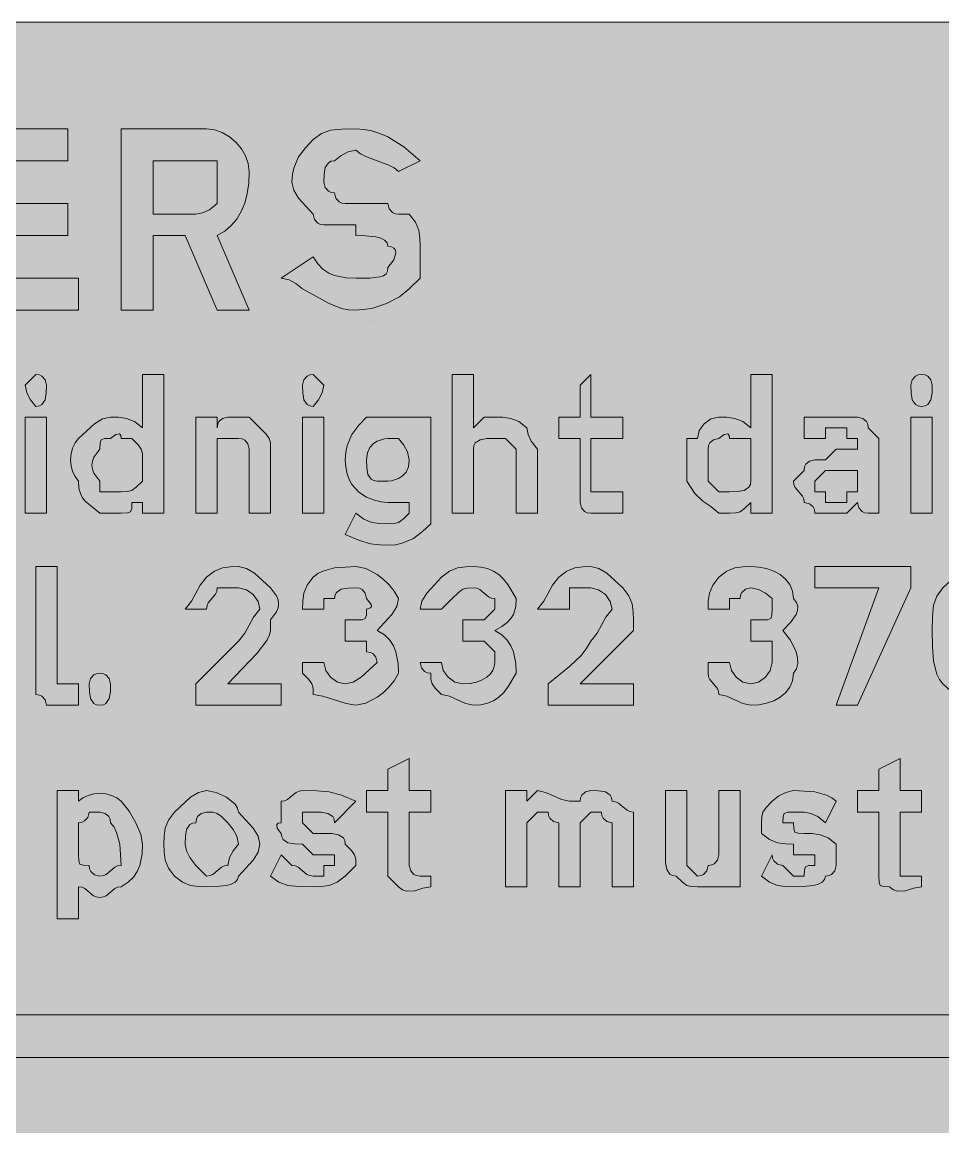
# Model space of a CAD drawing. Header units: metres. Extents: x 10 to 558, y 11 to 259.
# Drawn here: x 352.6 to 456.1, y 135.2 to 259.4 of the extents above; entities that cross this region are included whole.
import ezdxf

# ---------------------------------------------------------------- set-up
doc = ezdxf.new("R2010")
doc.units = ezdxf.units.M
for name, color, linetype, true_color in [('FILL_FIREBRICK_C36B00', 7, 'Continuous', 0xc36b00), ('FILL_WHITE_FFFFFF', 7, 'Continuous', 0xffffff), ('STROKE_WHITE_FFFFFF', 7, 'Continuous', 0xffffff)]:
    doc.layers.add(name, color=color, linetype=linetype, true_color=true_color)

msp = doc.modelspace()

# ---------------------------------------------------------------- hatches: boundary and pattern name
at = {"layer": 'FILL_FIREBRICK_C36B00', "true_color": 0xc36b00}
h = msp.add_hatch(color=7, dxfattribs=at)
h.dxf.hatch_style = 1
h.paths.add_polyline_path([(551.8, 259.39), (552.54, 259.23), (553.8, 258.69), (554.83, 257.92), (555.75, 257.04), (556.54, 256.54), (557.14, 255.95), (557.56, 255.31), (557.85, 254.64), (558.11, 253.33), (558.15, 252.24), (558.15, 18.24), (558.15, 15.84), (555.75, 13.44), (554.83, 12.56), (553.8, 11.79), (552.54, 11.25), (551.8, 11.09), (550.95, 11.04), (16.95, 11.04), (16.05, 11.06), (15.15, 11.19), (14.25, 11.55), (13.35, 12.24), (12.6, 12.39), (11.83, 12.75), (10.95, 13.44), (10.55, 13.94), (10.26, 14.53), (9.9, 15.84), (9.75, 18.24), (9.75, 252.24), (9.75, 254.64), (9.94, 255.52), (10.35, 256.29), (10.95, 257.04), (11.83, 257.75), (12.6, 258.24), (13.14, 258.73), (13.3, 259.04), (13.35, 259.44), (16.95, 259.44), (550.95, 259.44), (551.8, 259.39)])
at = {"layer": 'FILL_WHITE_FFFFFF', "true_color": 0xffffff}
h = msp.add_hatch(color=7, dxfattribs=at)
h.dxf.hatch_style = 1
h.paths.add_polyline_path([(345.75, 247.44), (357.75, 247.44), (357.75, 243.84), (349.35, 243.84), (349.35, 239.04), (357.75, 239.04), (357.75, 235.44), (349.35, 235.44), (349.35, 230.64), (358.95, 230.64), (358.95, 227.04), (345.75, 227.04), (345.75, 247.44)])
h = msp.add_hatch(color=7, dxfattribs=at)
h.dxf.hatch_style = 1
h.paths.add_polyline_path([(373.35, 247.44), (374.25, 247.33), (375.11, 247.03), (375.92, 246.55), (376.65, 245.94), (377.26, 245.21), (377.74, 244.4), (378.04, 243.54), (378.15, 242.64), (378.09, 241.35), (377.92, 240.16), (377.64, 239.1), (377.25, 238.14), (376.74, 237.3), (376.12, 236.56), (375.39, 235.95), (374.55, 235.44), (378.15, 227.04), (374.55, 227.04), (370.95, 235.44), (367.35, 235.44), (367.35, 227.04), (363.75, 227.04), (363.75, 247.44), (373.35, 247.44)])
h.paths.add_polyline_path([(372.9, 237.99), (373.67, 238.35), (374.55, 239.04), (374.55, 241.44), (374.55, 243.84), (372.15, 243.84), (367.35, 243.84), (367.35, 237.84), (372.15, 237.84), (372.9, 237.99)], flags=16)
h = msp.add_hatch(color=7, dxfattribs=at)
h.dxf.hatch_style = 1
h.paths.add_polyline_path([(393.75, 239.04), (393.9, 238.44), (394.26, 238.03), (394.55, 237.89), (394.95, 237.84), (396.15, 237.84), (396.84, 236.94), (397.2, 236.04), (397.33, 235.14), (397.35, 234.24), (397.35, 233.04), (397.35, 231.84), (397.35, 230.64), (396.15, 229.44), (395.04, 228.56), (393.6, 227.79), (391.93, 227.25), (390.15, 227.04), (389.3, 227.09), (388.54, 227.25), (387.15, 227.79), (384.15, 229.44), (383.4, 230.04), (382.63, 230.45), (381.75, 230.64), (385.35, 233.04), (385.85, 232.25), (386.44, 231.65), (387.08, 231.23), (387.75, 230.94), (389.06, 230.68), (390.15, 230.64), (391.72, 230.66), (392.85, 230.79), (393.24, 230.93), (393.53, 231.15), (393.69, 231.44), (393.75, 231.84), (394.42, 232.72), (394.65, 233.49), (394.59, 233.8), (394.42, 234.03), (394.14, 234.19), (393.75, 234.24), (393.64, 234.64), (393.36, 234.93), (392.93, 235.15), (392.4, 235.29), (391.22, 235.42), (390.15, 235.44), (390.15, 236.64), (386.55, 236.64), (386.15, 236.69), (385.86, 236.83), (385.5, 237.24), (385.35, 237.84), (383.7, 239.64), (383.16, 240.54), (382.95, 241.44), (383, 242.29), (383.16, 243.03), (383.7, 244.29), (384.47, 245.32), (385.35, 246.24), (386.27, 246.93), (387.3, 247.29), (388.56, 247.42), (390.15, 247.44), (391.05, 247.38), (391.95, 247.21), (392.85, 246.93), (393.75, 246.54), (395.55, 245.41), (397.35, 243.84), (394.95, 242.64), (394.45, 243.04), (393.86, 243.35), (392.55, 243.84), (391.24, 244.33), (390.65, 244.64), (390.15, 245.04), (389.27, 244.85), (388.5, 244.44), (387.75, 243.84), (387.35, 243.79), (387.06, 243.63), (386.7, 243.09), (386.57, 242.32), (386.55, 241.44), (386.7, 240.84), (387.06, 240.43), (387.35, 240.29), (387.75, 240.24), (387.9, 239.64), (388.26, 239.23), (388.55, 239.09), (388.95, 239.04), (393.75, 239.04)])
h = msp.add_hatch(color=7, dxfattribs=at)
h.dxf.hatch_style = 1
h.paths.add_polyline_path([(355.33, 217.76), (355.2, 216.99), (354.84, 216.45), (354.55, 216.29), (354.15, 216.24), (353.55, 216.99), (353.14, 217.76), (352.95, 218.64), (354.15, 219.84), (354.55, 219.79), (354.84, 219.65), (355.2, 219.24), (355.35, 218.64), (355.33, 217.76)])
h = msp.add_hatch(color=7, dxfattribs=at)
h.dxf.hatch_style = 1
h.paths.add_polyline_path([(364.8, 204.39), (364.44, 204.26), (363.75, 204.24), (362.55, 204.24), (361.35, 204.24), (359.7, 205.59), (359.39, 205.96), (359.16, 206.43), (359, 207.05), (358.95, 207.84), (358.56, 208.34), (358.27, 208.93), (358.11, 209.57), (358.05, 210.24), (358.11, 210.91), (358.27, 211.55), (358.56, 212.14), (358.95, 212.64), (360.75, 214.29), (361.65, 214.83), (362.55, 215.04), (363.45, 215.02), (364.35, 214.89), (365.25, 214.53), (366.15, 213.84), (366.15, 219.84), (368.55, 219.84), (368.55, 204.24), (366.15, 204.24), (366.15, 205.44), (364.95, 205.44), (364.93, 204.75), (364.8, 204.39)])
h.paths.add_polyline_path([(364.95, 206.79), (365.44, 207.15), (366.15, 207.84), (366.15, 209.04), (366.15, 210.24), (366.13, 210.95), (366, 211.44), (365.64, 211.93), (364.95, 212.64), (363.75, 212.64), (363.7, 212.98), (363.56, 213.15), (363.15, 213.09), (362.55, 212.64), (361.86, 212.62), (361.5, 212.49), (361.37, 212.13), (361.35, 211.44), (360.67, 210.54), (360.51, 210.09), (360.45, 209.64), (360.51, 209.19), (360.67, 208.74), (361.35, 207.84), (361.35, 206.64), (362.55, 206.64), (363.75, 206.64), (364.46, 206.66), (364.95, 206.79)], flags=16)
h = msp.add_hatch(color=7, dxfattribs=at)
h.dxf.hatch_style = 1
h.paths.add_polyline_path([(386.36, 217.76), (385.95, 216.99), (385.35, 216.24), (384.95, 216.29), (384.66, 216.45), (384.3, 216.99), (384.17, 217.76), (384.15, 218.64), (384.3, 219.24), (384.66, 219.65), (384.95, 219.79), (385.35, 219.84), (386.55, 218.64), (386.36, 217.76)])
h = msp.add_hatch(color=7, dxfattribs=at)
h.dxf.hatch_style = 1
h.paths.add_polyline_path([(403.35, 219.84), (403.35, 213.84), (404.55, 215.04), (405.75, 215.04), (406.65, 215.02), (407.55, 214.89), (408.45, 214.53), (409.35, 213.84), (409.5, 213.09), (409.86, 212.32), (410.55, 211.44), (410.55, 204.24), (408.15, 204.24), (408.15, 211.44), (406.95, 212.64), (405.75, 212.64), (404.87, 212.62), (404.1, 212.49), (403.56, 212.13), (403.4, 211.84), (403.35, 211.44), (403.35, 204.24), (400.95, 204.24), (400.95, 219.84), (403.35, 219.84)])
h = msp.add_hatch(color=7, dxfattribs=at)
h.dxf.hatch_style = 1
h.paths.add_polyline_path([(417.75, 206.64), (418.95, 206.64), (420.15, 206.64), (420.15, 204.24), (416.55, 204.24), (416.15, 204.29), (415.86, 204.43), (415.5, 204.84), (415.35, 205.44), (415.35, 206.64), (415.35, 212.64), (412.95, 212.64), (412.95, 215.04), (415.35, 215.04), (415.35, 218.64), (416.55, 219.84), (416.55, 215.04), (420.15, 215.04), (420.15, 212.64), (416.55, 212.64), (416.55, 206.64), (417.75, 206.64)])
h = msp.add_hatch(color=7, dxfattribs=at)
h.dxf.hatch_style = 1
h.paths.add_polyline_path([(433.35, 204.39), (432.86, 204.26), (432.15, 204.24), (430.95, 204.24), (430.05, 204.97), (429.15, 205.59), (428.25, 206.43), (427.35, 207.84), (427.35, 212.64), (428.55, 212.64), (428.76, 213.52), (429.3, 214.29), (430.07, 214.83), (430.95, 215.04), (431.85, 215.02), (432.75, 214.89), (433.65, 214.53), (434.55, 213.84), (434.55, 219.84), (436.95, 219.84), (436.95, 204.24), (434.55, 204.24), (434.55, 205.44), (433.84, 204.75), (433.35, 204.39)])
h.paths.add_polyline_path([(433.8, 206.79), (434.34, 207.15), (434.5, 207.44), (434.55, 207.84), (434.55, 209.04), (434.55, 210.24), (434.55, 212.64), (433.35, 212.64), (432.15, 212.64), (432.1, 212.98), (431.96, 213.15), (431.55, 213.09), (430.95, 212.64), (430.35, 212.49), (429.94, 212.13), (429.8, 211.84), (429.75, 211.44), (429.75, 207.84), (430.95, 206.64), (432.15, 206.64), (433.03, 206.66), (433.8, 206.79)], flags=16)
h = msp.add_hatch(color=7, dxfattribs=at)
h.dxf.hatch_style = 1
h.paths.add_polyline_path([(454.93, 217.76), (454.8, 216.99), (454.44, 216.45), (454.15, 216.29), (453.75, 216.24), (453.35, 216.29), (453.06, 216.45), (452.7, 216.99), (452.57, 217.76), (452.55, 218.64), (452.7, 219.24), (453.06, 219.65), (453.35, 219.79), (453.75, 219.84), (454.15, 219.79), (454.44, 219.65), (454.8, 219.24), (454.95, 218.64), (454.93, 217.76)])
h = msp.add_hatch(color=7, dxfattribs=at)
h.dxf.hatch_style = 1
h.paths.add_polyline_path([(352.95, 204.24), (352.95, 215.04), (355.35, 215.04), (355.35, 204.24), (352.95, 204.24)])
h = msp.add_hatch(color=7, dxfattribs=at)
h.dxf.hatch_style = 1
h.paths.add_polyline_path([(374.55, 212.64), (374.55, 211.44), (374.55, 204.24), (372.15, 204.24), (372.15, 215.04), (374.55, 215.04), (374.55, 213.84), (374.6, 214.24), (374.74, 214.53), (375.15, 214.89), (375.75, 215.04), (378.15, 215.04), (379.35, 213.84), (380.04, 213.13), (380.4, 212.64), (380.53, 212.15), (380.55, 211.44), (380.55, 204.24), (378.15, 204.24), (378.15, 211.44), (378, 212.04), (377.64, 212.45), (377.35, 212.59), (376.95, 212.64), (375.75, 212.64), (374.55, 212.64)])
h = msp.add_hatch(color=7, dxfattribs=at)
h.dxf.hatch_style = 1
h.paths.add_polyline_path([(384.15, 204.24), (384.15, 215.04), (386.55, 215.04), (386.55, 204.24), (384.15, 204.24)])
h = msp.add_hatch(color=7, dxfattribs=at)
h.dxf.hatch_style = 1
h.paths.add_polyline_path([(398.55, 204.24), (398.55, 203.04), (397.63, 202.16), (396.6, 201.39), (395.34, 200.85), (394.6, 200.69), (393.75, 200.64), (392.83, 200.66), (391.8, 200.79), (390.54, 201.15), (388.95, 201.84), (390.15, 204.24), (391.05, 203.55), (391.95, 203.19), (392.85, 203.06), (393.75, 203.04), (394.46, 203.06), (394.95, 203.19), (395.44, 203.55), (396.15, 204.24), (396.15, 205.44), (394.95, 205.44), (393.75, 205.44), (393, 205.51), (392.23, 205.69), (391.35, 206.04), (390.47, 206.61), (389.7, 207.46), (389.39, 208.01), (389.16, 208.66), (389, 209.4), (388.95, 210.24), (389, 211.09), (389.16, 211.83), (389.7, 213.09), (390.47, 214.12), (391.35, 215.04), (393.75, 215.04), (394.95, 215.04), (396.15, 215.04), (398.55, 215.04), (398.55, 204.24)])
h.paths.add_polyline_path([(392.55, 212.34), (392.11, 212.05), (391.72, 211.63), (391.45, 211.03), (391.35, 210.24), (391.37, 209.36), (391.5, 208.59), (391.86, 208.05), (392.15, 207.89), (392.55, 207.84), (393.75, 207.84), (394.13, 207.88), (394.95, 208.14), (395.39, 208.43), (395.78, 208.85), (396.05, 209.45), (396.15, 210.24), (395.96, 211.12), (395.55, 211.89), (394.95, 212.64), (393.75, 212.64), (393.37, 212.6), (392.55, 212.34)], flags=16)
h = msp.add_hatch(color=7, dxfattribs=at)
h.dxf.hatch_style = 1
h.paths.add_polyline_path([(441.75, 215.04), (444.15, 215.04), (446.55, 215.04), (447.15, 214.89), (447.56, 214.53), (447.7, 214.24), (447.75, 213.84), (448.95, 212.64), (448.95, 210.24), (448.95, 206.64), (448.95, 205.44), (448.95, 204.24), (447.75, 204.24), (447.35, 204.29), (447.06, 204.43), (446.7, 204.84), (446.55, 205.44), (445.35, 204.24), (442.95, 204.24), (441.75, 204.24), (441.7, 204.64), (441.56, 204.93), (441.15, 205.29), (440.55, 205.44), (440.5, 205.84), (440.36, 206.15), (439.95, 206.64), (439.54, 207.13), (439.4, 207.44), (439.35, 207.84), (440.55, 209.04), (440.6, 209.44), (440.74, 209.73), (441.15, 210.09), (441.75, 210.24), (442.95, 210.24), (444.15, 211.44), (446.55, 211.44), (446.55, 212.64), (445.35, 212.64), (445.35, 213.84), (442.95, 213.84), (442.95, 212.64), (440.55, 212.64), (440.55, 213.84), (440.55, 215.04), (441.75, 215.04)])
h.paths.add_polyline_path([(445.35, 206.64), (446.55, 206.64), (446.55, 207.84), (446.55, 209.04), (445.35, 209.04), (444.15, 209.04), (442.95, 209.04), (441.75, 207.84), (441.75, 206.64), (442.95, 206.64), (442.95, 205.44), (445.35, 205.44), (445.35, 206.64)], flags=16)
h = msp.add_hatch(color=7, dxfattribs=at)
h.dxf.hatch_style = 1
h.paths.add_polyline_path([(452.55, 204.24), (452.55, 215.04), (454.95, 215.04), (454.95, 204.24), (452.55, 204.24)])
h = msp.add_hatch(color=7, dxfattribs=at)
h.dxf.hatch_style = 1
h.paths.add_polyline_path([(354.15, 198.24), (356.55, 198.24), (356.55, 186.24), (356.55, 185.04), (357.75, 185.04), (358.95, 185.04), (358.95, 182.64), (357.75, 182.64), (355.35, 182.64), (355.2, 183.24), (354.84, 183.65), (354.55, 183.79), (354.15, 183.84), (354.15, 185.04), (354.15, 198.24)])
h = msp.add_hatch(color=7, dxfattribs=at)
h.dxf.hatch_style = 1
h.paths.add_polyline_path([(370.95, 193.44), (371.66, 194.34), (372.15, 195.24), (372.64, 196.14), (373.35, 197.04), (374.25, 197.73), (375.15, 198.09), (376.05, 198.22), (376.95, 198.24), (377.85, 198.03), (378.75, 197.49), (380.55, 195.84), (381.23, 194.94), (381.39, 194.49), (381.45, 194.04), (381.39, 193.59), (381.23, 193.14), (380.55, 192.24), (380.55, 191.04), (380.44, 190.54), (380.14, 189.93), (379.05, 188.49), (375.75, 185.04), (381.75, 185.04), (381.75, 182.64), (372.15, 182.64), (372.15, 185.04), (376.95, 189.84), (377.66, 190.74), (378.15, 191.64), (378.64, 192.54), (379.35, 193.44), (379.14, 194.32), (378.6, 195.09), (377.83, 195.63), (376.95, 195.84), (374.55, 195.84), (374.5, 195.44), (374.36, 195.13), (373.95, 194.64), (373.54, 194.15), (373.4, 193.84), (373.35, 193.44), (370.95, 193.44)])
h = msp.add_hatch(color=7, dxfattribs=at)
h.dxf.hatch_style = 1
h.paths.add_polyline_path([(392.4, 188.04), (392.04, 188.45), (391.75, 188.59), (391.35, 188.64), (391.35, 189.84), (390.15, 189.84), (388.95, 189.84), (388.95, 192.24), (390.15, 192.24), (390.84, 192.26), (391.2, 192.39), (391.33, 192.75), (391.35, 193.44), (391.8, 193.59), (391.88, 193.73), (391.86, 193.95), (391.35, 194.64), (391.2, 195.24), (390.84, 195.65), (390.55, 195.79), (390.15, 195.84), (389.27, 195.82), (388.5, 195.69), (387.96, 195.33), (387.8, 195.04), (387.75, 194.64), (386.55, 194.64), (386.55, 193.44), (384.15, 193.44), (384.17, 194.34), (384.3, 195.24), (384.66, 196.14), (385.35, 197.04), (385.85, 197.44), (386.44, 197.73), (387.75, 198.09), (390.15, 198.24), (391.24, 198.01), (392.55, 197.34), (393.22, 196.83), (393.86, 196.21), (394.45, 195.48), (394.95, 194.64), (394.74, 193.74), (394.2, 192.84), (392.55, 191.04), (393.34, 190.54), (393.94, 189.95), (394.36, 189.31), (394.65, 188.64), (394.91, 187.33), (394.95, 186.24), (394.45, 185.4), (393.86, 184.66), (393.22, 184.05), (392.55, 183.54), (391.24, 182.86), (390.15, 182.64), (389.06, 182.83), (387.75, 183.24), (386.44, 183.65), (385.35, 183.84), (385.33, 184.55), (385.2, 185.04), (384.84, 185.53), (384.15, 186.24), (384.15, 187.44), (386.55, 187.44), (386.76, 186.56), (387.3, 185.79), (388.07, 185.25), (388.95, 185.04), (389.85, 185.25), (390.75, 185.79), (392.55, 187.44), (392.4, 188.04)])
h = msp.add_hatch(color=7, dxfattribs=at)
h.dxf.hatch_style = 1
h.paths.add_polyline_path([(405.75, 188.64), (404.55, 189.84), (402.15, 189.84), (402.15, 192.24), (403.35, 192.24), (404.55, 192.24), (405.75, 193.44), (405.75, 194.64), (405.35, 194.69), (405.04, 194.83), (404.55, 195.24), (404.06, 195.65), (403.75, 195.79), (403.35, 195.84), (402.64, 195.82), (402.15, 195.69), (401.66, 195.33), (400.95, 194.64), (399.75, 193.44), (397.35, 193.44), (397.56, 194.34), (398.1, 195.24), (399.75, 197.04), (400.65, 197.73), (401.55, 198.09), (402.45, 198.22), (403.35, 198.24), (404.2, 198.18), (404.94, 198.01), (405.61, 197.73), (406.2, 197.34), (406.74, 196.83), (407.23, 196.21), (408.15, 194.64), (408.11, 193.74), (407.85, 192.84), (407.56, 192.39), (407.14, 191.94), (406.54, 191.49), (405.75, 191.04), (406.54, 190.54), (407.14, 189.95), (407.56, 189.31), (407.85, 188.64), (408.11, 187.33), (408.15, 186.24), (407.23, 184.66), (406.74, 184.05), (406.2, 183.54), (405.61, 183.15), (404.94, 182.86), (404.2, 182.7), (403.35, 182.64), (402.45, 182.83), (401.55, 183.24), (400.65, 183.65), (399.75, 183.84), (399.06, 184.55), (398.7, 185.04), (398.57, 185.53), (398.55, 186.24), (398.15, 186.29), (397.86, 186.43), (397.5, 186.84), (397.35, 187.44), (399.75, 187.44), (399.96, 186.56), (400.5, 185.79), (401.27, 185.25), (402.15, 185.04), (402.99, 185.09), (403.72, 185.25), (404.34, 185.48), (404.85, 185.79), (405.24, 186.15), (405.53, 186.56), (405.69, 186.99), (405.75, 187.44), (405.75, 188.64)])
h = msp.add_hatch(color=7, dxfattribs=at)
h.dxf.hatch_style = 1
h.paths.add_polyline_path([(410.55, 193.44), (411.26, 194.34), (411.75, 195.24), (412.24, 196.14), (412.95, 197.04), (413.85, 197.73), (414.75, 198.09), (415.65, 198.22), (416.55, 198.24), (417.45, 198.03), (418.35, 197.49), (420.15, 195.84), (420.84, 194.94), (421.2, 194.04), (421.33, 193.14), (421.35, 192.24), (421.35, 191.04), (415.35, 185.04), (421.35, 185.04), (421.35, 182.64), (411.75, 182.64), (411.75, 185.04), (414.15, 186.99), (415.46, 188.25), (416.05, 188.99), (416.55, 189.84), (417.26, 190.74), (417.75, 191.64), (418.24, 192.54), (418.95, 193.44), (418.74, 194.32), (418.2, 195.09), (417.43, 195.63), (416.55, 195.84), (414.15, 195.84), (414.15, 193.44), (410.55, 193.44)])
h = msp.add_hatch(color=7, dxfattribs=at)
h.dxf.hatch_style = 1
h.paths.add_polyline_path([(436.95, 188.64), (436.95, 189.84), (435.75, 189.84), (434.55, 189.84), (434.55, 192.24), (435.75, 192.24), (436.44, 192.26), (436.8, 192.39), (436.93, 192.75), (436.95, 193.44), (436.95, 194.64), (436.2, 195.24), (435.43, 195.65), (434.55, 195.84), (433.95, 195.69), (433.54, 195.33), (433.4, 195.04), (433.35, 194.64), (432.15, 194.64), (432.15, 193.44), (429.75, 193.44), (429.77, 194.34), (429.9, 195.24), (430.26, 196.14), (430.95, 197.04), (431.85, 197.73), (432.75, 198.09), (433.65, 198.22), (434.55, 198.24), (435.45, 198.18), (436.31, 198.01), (437.12, 197.73), (437.85, 197.34), (438.46, 196.83), (438.94, 196.21), (439.24, 195.48), (439.35, 194.64), (439.69, 194.19), (439.84, 193.74), (439.81, 193.29), (439.65, 192.84), (439.01, 191.94), (438.15, 191.04), (439.01, 189.95), (439.65, 188.64), (439.81, 187.97), (439.84, 187.33), (439.69, 186.74), (439.35, 186.24), (439.24, 185.4), (438.94, 184.66), (438.46, 184.05), (437.85, 183.54), (437.12, 183.15), (436.31, 182.86), (435.45, 182.7), (434.55, 182.64), (433.65, 182.83), (432.75, 183.24), (431.85, 183.65), (430.95, 183.84), (430.9, 184.24), (430.76, 184.55), (430.35, 185.04), (429.94, 185.53), (429.8, 185.84), (429.75, 186.24), (429.75, 187.44), (432.15, 187.44), (432.36, 186.56), (432.9, 185.79), (433.67, 185.25), (434.55, 185.04), (435.43, 185.25), (436.2, 185.79), (436.74, 186.56), (436.95, 187.44), (436.95, 188.64)])
h = msp.add_hatch(color=7, dxfattribs=at)
h.dxf.hatch_style = 1
h.paths.add_polyline_path([(448.95, 195.84), (441.75, 195.84), (441.75, 198.24), (452.55, 198.24), (452.55, 195.84), (446.55, 182.64), (444.15, 182.64), (448.95, 195.84)])
h = msp.add_hatch(color=7, dxfattribs=at)
h.dxf.hatch_style = 1
h.paths.add_polyline_path([(455.1, 193.89), (455.46, 194.92), (456.15, 195.84), (457.95, 197.49), (458.85, 198.03), (459.75, 198.24), (460.6, 198.19), (461.34, 198.03), (462.6, 197.49), (463.63, 196.72), (464.55, 195.84), (465.24, 194.92), (465.6, 193.89), (465.73, 192.63), (465.75, 191.04), (465.73, 189.26), (465.6, 187.59), (465.24, 186.15), (464.95, 185.54), (464.55, 185.04), (463.63, 184.16), (462.6, 183.39), (461.34, 182.85), (460.6, 182.69), (459.75, 182.64), (458.85, 182.85), (457.95, 183.39), (456.15, 185.04), (455.75, 185.54), (455.46, 186.15), (455.1, 187.59), (454.97, 189.26), (454.95, 191.04), (454.97, 192.63), (455.1, 193.89)])
h.paths.add_polyline_path([(461.4, 185.64), (462.15, 186.24), (462.84, 187.16), (463.2, 188.19), (463.33, 189.45), (463.35, 191.04), (463.29, 191.94), (463.12, 192.8), (462.84, 193.61), (462.45, 194.34), (461.94, 194.95), (461.32, 195.43), (460.59, 195.73), (459.75, 195.84), (459.3, 195.73), (458.87, 195.43), (458.46, 194.95), (458.1, 194.34), (457.56, 192.8), (457.4, 191.94), (457.35, 191.04), (457.37, 189.45), (457.5, 188.19), (457.86, 187.16), (458.55, 186.24), (459.75, 185.04), (460.63, 185.23), (461.4, 185.64)], flags=16)
h = msp.add_hatch(color=7, dxfattribs=at)
h.dxf.hatch_style = 1
h.paths.add_polyline_path([(362.53, 184.16), (362.4, 183.39), (362.04, 182.85), (361.75, 182.69), (361.35, 182.64), (360.95, 182.69), (360.66, 182.85), (360.3, 183.39), (360.17, 184.16), (360.15, 185.04), (360.3, 185.64), (360.66, 186.05), (360.95, 186.19), (361.35, 186.24), (361.75, 186.19), (362.04, 186.05), (362.4, 185.64), (362.55, 185.04), (362.53, 184.16)])
h = msp.add_hatch(color=7, dxfattribs=at)
h.dxf.hatch_style = 1
h.paths.add_polyline_path([(396.3, 164.04), (396.66, 163.63), (396.95, 163.49), (397.35, 163.44), (398.55, 163.44), (398.55, 162.24), (397.65, 162.07), (396.75, 161.79), (395.85, 161.73), (395.4, 161.9), (394.95, 162.24), (393.75, 163.44), (393.75, 170.64), (391.35, 170.64), (391.35, 173.04), (393.75, 173.04), (393.75, 175.44), (396.15, 176.64), (396.15, 173.04), (398.55, 173.04), (398.55, 170.64), (396.15, 170.64), (396.15, 164.64), (396.3, 164.04)])
h = msp.add_hatch(color=7, dxfattribs=at)
h.dxf.hatch_style = 1
h.paths.add_polyline_path([(451.35, 163.44), (452.55, 163.44), (453.75, 163.44), (453.75, 162.24), (452.85, 162.07), (451.95, 161.79), (451.05, 161.73), (450.6, 161.9), (450.15, 162.24), (449.46, 162.26), (449.1, 162.39), (448.97, 162.75), (448.95, 163.44), (448.95, 170.64), (446.55, 170.64), (446.55, 173.04), (448.95, 173.04), (448.95, 175.44), (451.35, 176.64), (451.35, 173.04), (453.75, 173.04), (453.75, 170.64), (451.35, 170.64), (451.35, 164.64), (451.35, 163.44)])
h = msp.add_hatch(color=7, dxfattribs=at)
h.dxf.hatch_style = 1
h.paths.add_polyline_path([(360.04, 172.51), (360.68, 172.68), (361.35, 172.74), (362.02, 172.68), (362.66, 172.51), (363.25, 172.23), (363.75, 171.84), (364.63, 170.75), (365.4, 169.44), (365.94, 168.13), (366.15, 167.04), (366.11, 165.95), (365.85, 164.64), (365.56, 163.97), (365.14, 163.33), (364.54, 162.74), (363.75, 162.24), (363.35, 162.19), (363.04, 162.05), (362.55, 161.64), (362.06, 161.23), (361.75, 161.09), (361.35, 161.04), (360.95, 161.09), (360.64, 161.23), (360.15, 161.64), (359.66, 162.05), (359.35, 162.19), (358.95, 162.24), (358.95, 158.64), (356.55, 158.64), (356.55, 173.04), (358.95, 173.04), (358.95, 171.84), (359.45, 172.23), (360.04, 172.51)])
h.paths.add_polyline_path([(358.95, 165.84), (358.97, 165.15), (359.1, 164.79), (359.46, 164.66), (360.15, 164.64), (360.2, 164.24), (360.34, 163.95), (360.75, 163.59), (361.35, 163.44), (361.75, 163.49), (362.06, 163.63), (362.55, 164.04), (363.04, 164.45), (363.35, 164.59), (363.75, 164.64), (363.6, 167.04), (363.24, 168.35), (362.95, 168.94), (362.55, 169.44), (362.5, 169.84), (362.36, 170.13), (361.95, 170.49), (361.35, 170.64), (360.15, 170.64), (360, 170.04), (359.64, 169.63), (359.35, 169.49), (358.95, 169.44), (358.95, 168.24), (358.95, 165.84)], flags=16)
h = msp.add_hatch(color=7, dxfattribs=at)
h.dxf.hatch_style = 1
h.paths.add_polyline_path([(368.7, 168.84), (369.06, 169.74), (369.75, 170.64), (371.55, 172.29), (372.45, 172.83), (373.35, 173.04), (374.42, 172.83), (375.6, 172.29), (376.56, 171.52), (376.84, 171.09), (376.95, 170.64), (378.6, 168.84), (379.14, 167.94), (379.35, 167.04), (379.14, 166.14), (378.6, 165.24), (376.95, 163.44), (376.84, 163.04), (376.56, 162.75), (376.13, 162.53), (375.6, 162.39), (374.42, 162.26), (373.35, 162.24), (372.45, 162.26), (371.55, 162.39), (370.65, 162.75), (369.75, 163.44), (369.06, 164.34), (368.7, 165.24), (368.57, 166.14), (368.55, 167.04), (368.57, 167.94), (368.7, 168.84)])
h.paths.add_polyline_path([(372.34, 170.13), (372.2, 169.84), (372.15, 169.44), (371.75, 169.39), (371.46, 169.23), (371.1, 168.69), (370.97, 167.92), (370.95, 167.04), (371.1, 166.29), (371.46, 165.52), (372.15, 164.64), (373.35, 163.44), (373.75, 163.49), (374.06, 163.63), (374.55, 164.04), (375.04, 164.45), (375.35, 164.59), (375.75, 164.64), (375.94, 165.52), (376.35, 166.29), (376.95, 167.04), (376.76, 167.92), (376.35, 168.69), (375.75, 169.44), (375.04, 170.13), (374.55, 170.49), (374.06, 170.62), (373.35, 170.64), (372.75, 170.49), (372.34, 170.13)], flags=16)
h = msp.add_hatch(color=7, dxfattribs=at)
h.dxf.hatch_style = 1
h.paths.add_polyline_path([(385.35, 168.24), (386.55, 168.24), (387.43, 168.22), (388.2, 168.09), (388.74, 167.73), (388.9, 167.44), (388.95, 167.04), (389.64, 166.33), (390, 165.84), (390.13, 165.35), (390.15, 164.64), (388.95, 163.44), (388.05, 162.75), (387.15, 162.39), (386.25, 162.26), (385.35, 162.24), (383.76, 162.26), (382.5, 162.39), (381.47, 162.75), (380.55, 163.44), (381.75, 165.84), (382.95, 164.64), (383.35, 164.59), (383.66, 164.45), (384.15, 164.04), (384.64, 163.63), (384.95, 163.49), (385.35, 163.44), (386.55, 163.44), (386.55, 164.64), (387.75, 164.64), (387.75, 165.84), (386.55, 165.84), (385.35, 165.84), (384.15, 167.04), (383.27, 167.06), (382.5, 167.19), (381.96, 167.55), (381.8, 167.84), (381.75, 168.24), (381.3, 168.84), (381.24, 169.25), (381.41, 169.39), (381.75, 169.44), (381.75, 171.84), (382.15, 171.89), (382.46, 172.03), (382.95, 172.44), (383.44, 172.85), (383.75, 172.99), (384.15, 173.04), (385.76, 173.02), (387.15, 172.89), (388.54, 172.53), (390.15, 171.84), (387.75, 169.44), (387.7, 169.84), (387.54, 170.13), (387, 170.49), (386.23, 170.62), (385.35, 170.64), (384.15, 170.64), (384.15, 169.44), (385.35, 168.24)])
h = msp.add_hatch(color=7, dxfattribs=at)
h.dxf.hatch_style = 1
h.paths.add_polyline_path([(409.35, 171.84), (410.55, 173.04), (411.45, 172.85), (412.35, 172.44), (413.25, 172.03), (414.15, 171.84), (415.35, 171.84), (415.4, 172.24), (415.54, 172.53), (415.95, 172.89), (416.55, 173.04), (417.43, 173.02), (418.2, 172.89), (418.74, 172.53), (418.9, 172.24), (418.95, 171.84), (419.35, 171.79), (419.66, 171.65), (420.15, 171.24), (420.64, 170.83), (420.95, 170.69), (421.35, 170.64), (421.35, 169.44), (421.35, 162.24), (418.95, 162.24), (418.95, 168.24), (418.95, 169.44), (418.35, 169.59), (417.94, 169.95), (417.8, 170.24), (417.75, 170.64), (416.55, 170.64), (415.35, 169.44), (415.35, 168.24), (415.35, 162.24), (412.95, 162.24), (412.95, 168.24), (412.95, 169.44), (412.35, 169.59), (411.94, 169.95), (411.8, 170.24), (411.75, 170.64), (410.55, 170.64), (409.35, 169.44), (409.35, 168.24), (409.35, 162.24), (406.95, 162.24), (406.95, 173.04), (409.35, 173.04), (409.35, 171.84)])
h = msp.add_hatch(color=7, dxfattribs=at)
h.dxf.hatch_style = 1
h.paths.add_polyline_path([(427.84, 162.26), (427.35, 162.39), (426.86, 162.75), (426.15, 163.44), (425.75, 163.49), (425.46, 163.65), (425.1, 164.19), (424.97, 164.96), (424.95, 165.84), (424.95, 173.04), (427.35, 173.04), (427.35, 165.84), (427.35, 164.64), (428.55, 163.44), (428.95, 163.49), (429.24, 163.63), (429.6, 164.04), (429.75, 164.64), (430.15, 164.69), (430.44, 164.83), (430.8, 165.24), (430.95, 165.84), (430.95, 173.04), (433.35, 173.04), (433.35, 162.24), (430.95, 162.24), (429.75, 162.24), (428.55, 162.24), (427.84, 162.26)])
h = msp.add_hatch(color=7, dxfattribs=at)
h.dxf.hatch_style = 1
h.paths.add_polyline_path([(439.37, 168.75), (439.5, 168.39), (439.86, 168.26), (440.55, 168.24), (441.45, 168.22), (442.35, 168.09), (443.25, 167.73), (444.15, 167.04), (444.15, 164.64), (444, 164.04), (443.64, 163.63), (443.35, 163.49), (442.95, 163.44), (442.84, 163.04), (442.56, 162.75), (442.13, 162.53), (441.6, 162.39), (440.42, 162.26), (439.35, 162.24), (438.45, 162.26), (437.55, 162.39), (436.65, 162.75), (435.75, 163.44), (436.95, 165.84), (437, 165.44), (437.14, 165.15), (437.55, 164.79), (438.15, 164.64), (439.35, 163.44), (440.55, 163.44), (440.57, 164.13), (440.7, 164.49), (441.06, 164.62), (441.75, 164.64), (441.75, 165.84), (439.35, 165.84), (439.35, 167.04), (438.45, 167.06), (437.55, 167.19), (436.65, 167.55), (435.75, 168.24), (435.75, 169.44), (435.77, 170.15), (435.9, 170.64), (436.26, 171.13), (436.95, 171.84), (437.7, 172.44), (438.47, 172.85), (439.35, 173.04), (441.75, 172.89), (443.06, 172.53), (443.65, 172.24), (444.15, 171.84), (442.95, 169.44), (442.07, 170.13), (441.3, 170.49), (440.55, 170.64), (439.35, 170.64), (438.66, 170.62), (438.3, 170.49), (438.17, 170.13), (438.15, 169.44), (439.35, 169.44), (439.37, 168.75)])
h = msp.add_hatch(color=7, dxfattribs=at)
h.dxf.hatch_style = 1
h.paths.add_polyline_path([(62.55, 143.04), (62.55, 147.84), (495.75, 147.84), (490.95, 152.64), (498.15, 152.64), (505.35, 145.44), (498.15, 139.44), (490.95, 139.44), (495.75, 143.04), (62.55, 143.04)])

# ---------------------------------------------------------------- linework, layer by layer
at = {"layer": 'FILL_FIREBRICK_C36B00', "lineweight": 0, "true_color": 0xc36b00}
msp.add_lwpolyline([(16.95, 259.44), (550.95, 259.44), (551.8, 259.39), (552.54, 259.23), (553.8, 258.69), (554.83, 257.92), (555.75, 257.04), (556.54, 256.54), (557.14, 255.95), (557.56, 255.31), (557.85, 254.64), (558.11, 253.33), (558.15, 252.24), (558.15, 18.24), (558.15, 15.84), (555.75, 13.44), (554.83, 12.56), (553.8, 11.79), (552.54, 11.25), (551.8, 11.09), (550.95, 11.04), (16.95, 11.04)], dxfattribs=at)
at = {"layer": 'FILL_WHITE_FFFFFF', "lineweight": 0, "true_color": 0xffffff}
for points in [[(345.75, 247.44), (357.75, 247.44), (357.75, 243.84), (349.35, 243.84), (349.35, 239.04), (357.75, 239.04), (357.75, 235.44), (349.35, 235.44), (349.35, 230.64), (358.95, 230.64), (358.95, 227.04), (345.75, 227.04)], [(373.35, 247.44), (374.25, 247.33), (375.11, 247.03), (375.92, 246.55), (376.65, 245.94), (377.26, 245.21), (377.74, 244.4), (378.04, 243.54), (378.15, 242.64), (378.09, 241.35), (377.92, 240.16), (377.64, 239.1), (377.25, 238.14), (376.74, 237.3), (376.12, 236.56), (375.39, 235.95), (374.55, 235.44), (378.15, 227.04), (374.55, 227.04), (370.95, 235.44), (367.35, 235.44), (367.35, 227.04), (363.75, 227.04), (363.75, 247.44)], [(393.75, 239.04), (393.9, 238.44), (394.26, 238.03), (394.55, 237.89), (394.95, 237.84), (396.15, 237.84), (396.84, 236.94), (397.2, 236.04), (397.33, 235.14), (397.35, 234.24), (397.35, 233.04), (397.35, 231.84), (397.35, 230.64), (396.15, 229.44), (395.04, 228.56), (393.6, 227.79), (391.93, 227.25), (390.15, 227.04), (389.3, 227.09), (388.54, 227.25), (387.15, 227.79), (384.15, 229.44), (383.4, 230.04), (382.63, 230.45), (381.75, 230.64), (385.35, 233.04), (385.85, 232.25), (386.44, 231.65), (387.08, 231.23), (387.75, 230.94), (389.06, 230.68), (390.15, 230.64), (391.72, 230.66), (392.85, 230.79), (393.24, 230.93), (393.53, 231.15), (393.69, 231.44), (393.75, 231.84), (394.42, 232.72), (394.65, 233.49), (394.59, 233.8), (394.42, 234.03), (394.14, 234.19), (393.75, 234.24), (393.64, 234.64), (393.36, 234.93), (392.93, 235.15), (392.4, 235.29), (391.22, 235.42), (390.15, 235.44), (390.15, 236.64), (386.55, 236.64), (386.15, 236.69), (385.86, 236.83), (385.5, 237.24), (385.35, 237.84), (383.7, 239.64), (383.16, 240.54), (382.95, 241.44), (383, 242.29), (383.16, 243.03), (383.7, 244.29), (384.47, 245.32), (385.35, 246.24), (386.27, 246.93), (387.3, 247.29), (388.56, 247.42), (390.15, 247.44), (391.05, 247.38), (391.95, 247.21), (392.85, 246.93), (393.75, 246.54), (395.55, 245.41), (397.35, 243.84), (394.95, 242.64), (394.45, 243.04), (393.86, 243.35), (392.55, 243.84), (391.24, 244.33), (390.65, 244.64), (390.15, 245.04), (389.27, 244.85), (388.5, 244.44), (387.75, 243.84), (387.35, 243.79), (387.06, 243.63), (386.7, 243.09), (386.57, 242.32), (386.55, 241.44), (386.7, 240.84), (387.06, 240.43), (387.35, 240.29), (387.75, 240.24), (387.9, 239.64), (388.26, 239.23), (388.55, 239.09), (388.95, 239.04)], [(372.9, 237.99), (373.67, 238.35), (374.55, 239.04), (374.55, 241.44), (374.55, 243.84), (372.15, 243.84), (367.35, 243.84), (367.35, 237.84), (372.15, 237.84)], [(355.33, 217.76), (355.2, 216.99), (354.84, 216.45), (354.55, 216.29), (354.15, 216.24), (353.55, 216.99), (353.14, 217.76), (352.95, 218.64), (354.15, 219.84), (354.55, 219.79), (354.84, 219.65), (355.2, 219.24), (355.35, 218.64)], [(364.8, 204.39), (364.44, 204.26), (363.75, 204.24), (362.55, 204.24), (361.35, 204.24), (359.7, 205.59), (359.39, 205.96), (359.16, 206.43), (359, 207.05), (358.95, 207.84), (358.56, 208.34), (358.27, 208.93), (358.11, 209.57), (358.05, 210.24), (358.11, 210.91), (358.27, 211.55), (358.56, 212.14), (358.95, 212.64), (360.75, 214.29), (361.65, 214.83), (362.55, 215.04), (363.45, 215.02), (364.35, 214.89), (365.25, 214.53), (366.15, 213.84), (366.15, 219.84), (368.55, 219.84), (368.55, 204.24), (366.15, 204.24), (366.15, 205.44), (364.95, 205.44), (364.93, 204.75)], [(386.36, 217.76), (385.95, 216.99), (385.35, 216.24), (384.95, 216.29), (384.66, 216.45), (384.3, 216.99), (384.17, 217.76), (384.15, 218.64), (384.3, 219.24), (384.66, 219.65), (384.95, 219.79), (385.35, 219.84), (386.55, 218.64)], [(403.35, 219.84), (403.35, 213.84), (404.55, 215.04), (405.75, 215.04), (406.65, 215.02), (407.55, 214.89), (408.45, 214.53), (409.35, 213.84), (409.5, 213.09), (409.86, 212.32), (410.55, 211.44), (410.55, 204.24), (408.15, 204.24), (408.15, 211.44), (406.95, 212.64), (405.75, 212.64), (404.87, 212.62), (404.1, 212.49), (403.56, 212.13), (403.4, 211.84), (403.35, 211.44), (403.35, 204.24), (400.95, 204.24), (400.95, 219.84)], [(417.75, 206.64), (418.95, 206.64), (420.15, 206.64), (420.15, 204.24), (416.55, 204.24), (416.15, 204.29), (415.86, 204.43), (415.5, 204.84), (415.35, 205.44), (415.35, 206.64), (415.35, 212.64), (412.95, 212.64), (412.95, 215.04), (415.35, 215.04), (415.35, 218.64), (416.55, 219.84), (416.55, 215.04), (420.15, 215.04), (420.15, 212.64), (416.55, 212.64), (416.55, 206.64)], [(433.35, 204.39), (432.86, 204.26), (432.15, 204.24), (430.95, 204.24), (430.05, 204.97), (429.15, 205.59), (428.25, 206.43), (427.35, 207.84), (427.35, 212.64), (428.55, 212.64), (428.76, 213.52), (429.3, 214.29), (430.07, 214.83), (430.95, 215.04), (431.85, 215.02), (432.75, 214.89), (433.65, 214.53), (434.55, 213.84), (434.55, 219.84), (436.95, 219.84), (436.95, 204.24), (434.55, 204.24), (434.55, 205.44), (433.84, 204.75)], [(454.93, 217.76), (454.8, 216.99), (454.44, 216.45), (454.15, 216.29), (453.75, 216.24), (453.35, 216.29), (453.06, 216.45), (452.7, 216.99), (452.57, 217.76), (452.55, 218.64), (452.7, 219.24), (453.06, 219.65), (453.35, 219.79), (453.75, 219.84), (454.15, 219.79), (454.44, 219.65), (454.8, 219.24), (454.95, 218.64)], [(352.95, 204.24), (352.95, 215.04), (355.35, 215.04), (355.35, 204.24)], [(374.55, 212.64), (374.55, 211.44), (374.55, 204.24), (372.15, 204.24), (372.15, 215.04), (374.55, 215.04), (374.55, 213.84), (374.6, 214.24), (374.74, 214.53), (375.15, 214.89), (375.75, 215.04), (378.15, 215.04), (379.35, 213.84), (380.04, 213.13), (380.4, 212.64), (380.53, 212.15), (380.55, 211.44), (380.55, 204.24), (378.15, 204.24), (378.15, 211.44), (378, 212.04), (377.64, 212.45), (377.35, 212.59), (376.95, 212.64), (375.75, 212.64)], [(384.15, 204.24), (384.15, 215.04), (386.55, 215.04), (386.55, 204.24)], [(398.55, 204.24), (398.55, 203.04), (397.63, 202.16), (396.6, 201.39), (395.34, 200.85), (394.6, 200.69), (393.75, 200.64), (392.83, 200.66), (391.8, 200.79), (390.54, 201.15), (388.95, 201.84), (390.15, 204.24), (391.05, 203.55), (391.95, 203.19), (392.85, 203.06), (393.75, 203.04), (394.46, 203.06), (394.95, 203.19), (395.44, 203.55), (396.15, 204.24), (396.15, 205.44), (394.95, 205.44), (393.75, 205.44), (393, 205.51), (392.23, 205.69), (391.35, 206.04), (390.47, 206.61), (389.7, 207.46), (389.39, 208.01), (389.16, 208.66), (389, 209.4), (388.95, 210.24), (389, 211.09), (389.16, 211.83), (389.7, 213.09), (390.47, 214.12), (391.35, 215.04), (393.75, 215.04), (394.95, 215.04), (396.15, 215.04), (398.55, 215.04)], [(441.75, 215.04), (444.15, 215.04), (446.55, 215.04), (447.15, 214.89), (447.56, 214.53), (447.7, 214.24), (447.75, 213.84), (448.95, 212.64), (448.95, 210.24), (448.95, 206.64), (448.95, 205.44), (448.95, 204.24), (447.75, 204.24), (447.35, 204.29), (447.06, 204.43), (446.7, 204.84), (446.55, 205.44), (445.35, 204.24), (442.95, 204.24), (441.75, 204.24), (441.7, 204.64), (441.56, 204.93), (441.15, 205.29), (440.55, 205.44), (440.5, 205.84), (440.36, 206.15), (439.95, 206.64), (439.54, 207.13), (439.4, 207.44), (439.35, 207.84), (440.55, 209.04), (440.6, 209.44), (440.74, 209.73), (441.15, 210.09), (441.75, 210.24), (442.95, 210.24), (444.15, 211.44), (446.55, 211.44), (446.55, 212.64), (445.35, 212.64), (445.35, 213.84), (442.95, 213.84), (442.95, 212.64), (440.55, 212.64), (440.55, 213.84), (440.55, 215.04)], [(452.55, 204.24), (452.55, 215.04), (454.95, 215.04), (454.95, 204.24)], [(364.95, 206.79), (365.44, 207.15), (366.15, 207.84), (366.15, 209.04), (366.15, 210.24), (366.13, 210.95), (366, 211.44), (365.64, 211.93), (364.95, 212.64), (363.75, 212.64), (363.7, 212.98), (363.56, 213.15), (363.15, 213.09), (362.55, 212.64), (361.86, 212.62), (361.5, 212.49), (361.37, 212.13), (361.35, 211.44), (360.67, 210.54), (360.51, 210.09), (360.45, 209.64), (360.51, 209.19), (360.67, 208.74), (361.35, 207.84), (361.35, 206.64), (362.55, 206.64), (363.75, 206.64), (364.46, 206.66)], [(392.55, 212.34), (392.11, 212.05), (391.72, 211.63), (391.45, 211.03), (391.35, 210.24), (391.37, 209.36), (391.5, 208.59), (391.86, 208.05), (392.15, 207.89), (392.55, 207.84), (393.75, 207.84), (394.13, 207.88), (394.95, 208.14), (395.39, 208.43), (395.78, 208.85), (396.05, 209.45), (396.15, 210.24), (395.96, 211.12), (395.55, 211.89), (394.95, 212.64), (393.75, 212.64), (393.37, 212.6)], [(433.8, 206.79), (434.34, 207.15), (434.5, 207.44), (434.55, 207.84), (434.55, 209.04), (434.55, 210.24), (434.55, 212.64), (433.35, 212.64), (432.15, 212.64), (432.1, 212.98), (431.96, 213.15), (431.55, 213.09), (430.95, 212.64), (430.35, 212.49), (429.94, 212.13), (429.8, 211.84), (429.75, 211.44), (429.75, 207.84), (430.95, 206.64), (432.15, 206.64), (433.03, 206.66)], [(445.35, 206.64), (446.55, 206.64), (446.55, 207.84), (446.55, 209.04), (445.35, 209.04), (444.15, 209.04), (442.95, 209.04), (441.75, 207.84), (441.75, 206.64), (442.95, 206.64), (442.95, 205.44), (445.35, 205.44)], [(354.15, 198.24), (356.55, 198.24), (356.55, 186.24), (356.55, 185.04), (357.75, 185.04), (358.95, 185.04), (358.95, 182.64), (357.75, 182.64), (355.35, 182.64), (355.2, 183.24), (354.84, 183.65), (354.55, 183.79), (354.15, 183.84), (354.15, 185.04)], [(370.95, 193.44), (371.66, 194.34), (372.15, 195.24), (372.64, 196.14), (373.35, 197.04), (374.25, 197.73), (375.15, 198.09), (376.05, 198.22), (376.95, 198.24), (377.85, 198.03), (378.75, 197.49), (380.55, 195.84), (381.23, 194.94), (381.39, 194.49), (381.45, 194.04), (381.39, 193.59), (381.23, 193.14), (380.55, 192.24), (380.55, 191.04), (380.44, 190.54), (380.14, 189.93), (379.05, 188.49), (375.75, 185.04), (381.75, 185.04), (381.75, 182.64), (372.15, 182.64), (372.15, 185.04), (376.95, 189.84), (377.66, 190.74), (378.15, 191.64), (378.64, 192.54), (379.35, 193.44), (379.14, 194.32), (378.6, 195.09), (377.83, 195.63), (376.95, 195.84), (374.55, 195.84), (374.5, 195.44), (374.36, 195.13), (373.95, 194.64), (373.54, 194.15), (373.4, 193.84), (373.35, 193.44)], [(392.4, 188.04), (392.04, 188.45), (391.75, 188.59), (391.35, 188.64), (391.35, 189.84), (390.15, 189.84), (388.95, 189.84), (388.95, 192.24), (390.15, 192.24), (390.84, 192.26), (391.2, 192.39), (391.33, 192.75), (391.35, 193.44), (391.8, 193.59), (391.88, 193.73), (391.86, 193.95), (391.35, 194.64), (391.2, 195.24), (390.84, 195.65), (390.55, 195.79), (390.15, 195.84), (389.27, 195.82), (388.5, 195.69), (387.96, 195.33), (387.8, 195.04), (387.75, 194.64), (386.55, 194.64), (386.55, 193.44), (384.15, 193.44), (384.17, 194.34), (384.3, 195.24), (384.66, 196.14), (385.35, 197.04), (385.85, 197.44), (386.44, 197.73), (387.75, 198.09), (390.15, 198.24), (391.24, 198.01), (392.55, 197.34), (393.22, 196.83), (393.86, 196.21), (394.45, 195.48), (394.95, 194.64), (394.74, 193.74), (394.2, 192.84), (392.55, 191.04), (393.34, 190.54), (393.94, 189.95), (394.36, 189.31), (394.65, 188.64), (394.91, 187.33), (394.95, 186.24), (394.45, 185.4), (393.86, 184.66), (393.22, 184.05), (392.55, 183.54), (391.24, 182.86), (390.15, 182.64), (389.06, 182.83), (387.75, 183.24), (386.44, 183.65), (385.35, 183.84), (385.33, 184.55), (385.2, 185.04), (384.84, 185.53), (384.15, 186.24), (384.15, 187.44), (386.55, 187.44), (386.76, 186.56), (387.3, 185.79), (388.07, 185.25), (388.95, 185.04), (389.85, 185.25), (390.75, 185.79), (392.55, 187.44)], [(405.75, 188.64), (404.55, 189.84), (402.15, 189.84), (402.15, 192.24), (403.35, 192.24), (404.55, 192.24), (405.75, 193.44), (405.75, 194.64), (405.35, 194.69), (405.04, 194.83), (404.55, 195.24), (404.06, 195.65), (403.75, 195.79), (403.35, 195.84), (402.64, 195.82), (402.15, 195.69), (401.66, 195.33), (400.95, 194.64), (399.75, 193.44), (397.35, 193.44), (397.56, 194.34), (398.1, 195.24), (399.75, 197.04), (400.65, 197.73), (401.55, 198.09), (402.45, 198.22), (403.35, 198.24), (404.2, 198.18), (404.94, 198.01), (405.61, 197.73), (406.2, 197.34), (406.74, 196.83), (407.23, 196.21), (408.15, 194.64), (408.11, 193.74), (407.85, 192.84), (407.56, 192.39), (407.14, 191.94), (406.54, 191.49), (405.75, 191.04), (406.54, 190.54), (407.14, 189.95), (407.56, 189.31), (407.85, 188.64), (408.11, 187.33), (408.15, 186.24), (407.23, 184.66), (406.74, 184.05), (406.2, 183.54), (405.61, 183.15), (404.94, 182.86), (404.2, 182.7), (403.35, 182.64), (402.45, 182.83), (401.55, 183.24), (400.65, 183.65), (399.75, 183.84), (399.06, 184.55), (398.7, 185.04), (398.57, 185.53), (398.55, 186.24), (398.15, 186.29), (397.86, 186.43), (397.5, 186.84), (397.35, 187.44), (399.75, 187.44), (399.96, 186.56), (400.5, 185.79), (401.27, 185.25), (402.15, 185.04), (402.99, 185.09), (403.72, 185.25), (404.34, 185.48), (404.85, 185.79), (405.24, 186.15), (405.53, 186.56), (405.69, 186.99), (405.75, 187.44)], [(410.55, 193.44), (411.26, 194.34), (411.75, 195.24), (412.24, 196.14), (412.95, 197.04), (413.85, 197.73), (414.75, 198.09), (415.65, 198.22), (416.55, 198.24), (417.45, 198.03), (418.35, 197.49), (420.15, 195.84), (420.84, 194.94), (421.2, 194.04), (421.33, 193.14), (421.35, 192.24), (421.35, 191.04), (415.35, 185.04), (421.35, 185.04), (421.35, 182.64), (411.75, 182.64), (411.75, 185.04), (414.15, 186.99), (415.46, 188.25), (416.05, 188.99), (416.55, 189.84), (417.26, 190.74), (417.75, 191.64), (418.24, 192.54), (418.95, 193.44), (418.74, 194.32), (418.2, 195.09), (417.43, 195.63), (416.55, 195.84), (414.15, 195.84), (414.15, 193.44)], [(436.95, 188.64), (436.95, 189.84), (435.75, 189.84), (434.55, 189.84), (434.55, 192.24), (435.75, 192.24), (436.44, 192.26), (436.8, 192.39), (436.93, 192.75), (436.95, 193.44), (436.95, 194.64), (436.2, 195.24), (435.43, 195.65), (434.55, 195.84), (433.95, 195.69), (433.54, 195.33), (433.4, 195.04), (433.35, 194.64), (432.15, 194.64), (432.15, 193.44), (429.75, 193.44), (429.77, 194.34), (429.9, 195.24), (430.26, 196.14), (430.95, 197.04), (431.85, 197.73), (432.75, 198.09), (433.65, 198.22), (434.55, 198.24), (435.45, 198.18), (436.31, 198.01), (437.12, 197.73), (437.85, 197.34), (438.46, 196.83), (438.94, 196.21), (439.24, 195.48), (439.35, 194.64), (439.69, 194.19), (439.84, 193.74), (439.81, 193.29), (439.65, 192.84), (439.01, 191.94), (438.15, 191.04), (439.01, 189.95), (439.65, 188.64), (439.81, 187.97), (439.84, 187.33), (439.69, 186.74), (439.35, 186.24), (439.24, 185.4), (438.94, 184.66), (438.46, 184.05), (437.85, 183.54), (437.12, 183.15), (436.31, 182.86), (435.45, 182.7), (434.55, 182.64), (433.65, 182.83), (432.75, 183.24), (431.85, 183.65), (430.95, 183.84), (430.9, 184.24), (430.76, 184.55), (430.35, 185.04), (429.94, 185.53), (429.8, 185.84), (429.75, 186.24), (429.75, 187.44), (432.15, 187.44), (432.36, 186.56), (432.9, 185.79), (433.67, 185.25), (434.55, 185.04), (435.43, 185.25), (436.2, 185.79), (436.74, 186.56), (436.95, 187.44)], [(448.95, 195.84), (441.75, 195.84), (441.75, 198.24), (452.55, 198.24), (452.55, 195.84), (446.55, 182.64), (444.15, 182.64)], [(362.53, 184.16), (362.4, 183.39), (362.04, 182.85), (361.75, 182.69), (361.35, 182.64), (360.95, 182.69), (360.66, 182.85), (360.3, 183.39), (360.17, 184.16), (360.15, 185.04), (360.3, 185.64), (360.66, 186.05), (360.95, 186.19), (361.35, 186.24), (361.75, 186.19), (362.04, 186.05), (362.4, 185.64), (362.55, 185.04)], [(396.3, 164.04), (396.66, 163.63), (396.95, 163.49), (397.35, 163.44), (398.55, 163.44), (398.55, 162.24), (397.65, 162.07), (396.75, 161.79), (395.85, 161.73), (395.4, 161.9), (394.95, 162.24), (393.75, 163.44), (393.75, 170.64), (391.35, 170.64), (391.35, 173.04), (393.75, 173.04), (393.75, 175.44), (396.15, 176.64), (396.15, 173.04), (398.55, 173.04), (398.55, 170.64), (396.15, 170.64), (396.15, 164.64)], [(451.35, 163.44), (452.55, 163.44), (453.75, 163.44), (453.75, 162.24), (452.85, 162.07), (451.95, 161.79), (451.05, 161.73), (450.6, 161.9), (450.15, 162.24), (449.46, 162.26), (449.1, 162.39), (448.97, 162.75), (448.95, 163.44), (448.95, 170.64), (446.55, 170.64), (446.55, 173.04), (448.95, 173.04), (448.95, 175.44), (451.35, 176.64), (451.35, 173.04), (453.75, 173.04), (453.75, 170.64), (451.35, 170.64), (451.35, 164.64)], [(360.04, 172.51), (360.68, 172.68), (361.35, 172.74), (362.02, 172.68), (362.66, 172.51), (363.25, 172.23), (363.75, 171.84), (364.63, 170.75), (365.4, 169.44), (365.94, 168.13), (366.15, 167.04), (366.11, 165.95), (365.85, 164.64), (365.56, 163.97), (365.14, 163.33), (364.54, 162.74), (363.75, 162.24), (363.35, 162.19), (363.04, 162.05), (362.55, 161.64), (362.06, 161.23), (361.75, 161.09), (361.35, 161.04), (360.95, 161.09), (360.64, 161.23), (360.15, 161.64), (359.66, 162.05), (359.35, 162.19), (358.95, 162.24), (358.95, 158.64), (356.55, 158.64), (356.55, 173.04), (358.95, 173.04), (358.95, 171.84), (359.45, 172.23)], [(368.7, 168.84), (369.06, 169.74), (369.75, 170.64), (371.55, 172.29), (372.45, 172.83), (373.35, 173.04), (374.42, 172.83), (375.6, 172.29), (376.56, 171.52), (376.84, 171.09), (376.95, 170.64), (378.6, 168.84), (379.14, 167.94), (379.35, 167.04), (379.14, 166.14), (378.6, 165.24), (376.95, 163.44), (376.84, 163.04), (376.56, 162.75), (376.13, 162.53), (375.6, 162.39), (374.42, 162.26), (373.35, 162.24), (372.45, 162.26), (371.55, 162.39), (370.65, 162.75), (369.75, 163.44), (369.06, 164.34), (368.7, 165.24), (368.57, 166.14), (368.55, 167.04), (368.57, 167.94)], [(385.35, 168.24), (386.55, 168.24), (387.43, 168.22), (388.2, 168.09), (388.74, 167.73), (388.9, 167.44), (388.95, 167.04), (389.64, 166.33), (390, 165.84), (390.13, 165.35), (390.15, 164.64), (388.95, 163.44), (388.05, 162.75), (387.15, 162.39), (386.25, 162.26), (385.35, 162.24), (383.76, 162.26), (382.5, 162.39), (381.47, 162.75), (380.55, 163.44), (381.75, 165.84), (382.95, 164.64), (383.35, 164.59), (383.66, 164.45), (384.15, 164.04), (384.64, 163.63), (384.95, 163.49), (385.35, 163.44), (386.55, 163.44), (386.55, 164.64), (387.75, 164.64), (387.75, 165.84), (386.55, 165.84), (385.35, 165.84), (384.15, 167.04), (383.27, 167.06), (382.5, 167.19), (381.96, 167.55), (381.8, 167.84), (381.75, 168.24), (381.3, 168.84), (381.24, 169.25), (381.41, 169.39), (381.75, 169.44), (381.75, 171.84), (382.15, 171.89), (382.46, 172.03), (382.95, 172.44), (383.44, 172.85), (383.75, 172.99), (384.15, 173.04), (385.76, 173.02), (387.15, 172.89), (388.54, 172.53), (390.15, 171.84), (387.75, 169.44), (387.7, 169.84), (387.54, 170.13), (387, 170.49), (386.23, 170.62), (385.35, 170.64), (384.15, 170.64), (384.15, 169.44)], [(409.35, 171.84), (410.55, 173.04), (411.45, 172.85), (412.35, 172.44), (413.25, 172.03), (414.15, 171.84), (415.35, 171.84), (415.4, 172.24), (415.54, 172.53), (415.95, 172.89), (416.55, 173.04), (417.43, 173.02), (418.2, 172.89), (418.74, 172.53), (418.9, 172.24), (418.95, 171.84), (419.35, 171.79), (419.66, 171.65), (420.15, 171.24), (420.64, 170.83), (420.95, 170.69), (421.35, 170.64), (421.35, 169.44), (421.35, 162.24), (418.95, 162.24), (418.95, 168.24), (418.95, 169.44), (418.35, 169.59), (417.94, 169.95), (417.8, 170.24), (417.75, 170.64), (416.55, 170.64), (415.35, 169.44), (415.35, 168.24), (415.35, 162.24), (412.95, 162.24), (412.95, 168.24), (412.95, 169.44), (412.35, 169.59), (411.94, 169.95), (411.8, 170.24), (411.75, 170.64), (410.55, 170.64), (409.35, 169.44), (409.35, 168.24), (409.35, 162.24), (406.95, 162.24), (406.95, 173.04), (409.35, 173.04)], [(427.84, 162.26), (427.35, 162.39), (426.86, 162.75), (426.15, 163.44), (425.75, 163.49), (425.46, 163.65), (425.1, 164.19), (424.97, 164.96), (424.95, 165.84), (424.95, 173.04), (427.35, 173.04), (427.35, 165.84), (427.35, 164.64), (428.55, 163.44), (428.95, 163.49), (429.24, 163.63), (429.6, 164.04), (429.75, 164.64), (430.15, 164.69), (430.44, 164.83), (430.8, 165.24), (430.95, 165.84), (430.95, 173.04), (433.35, 173.04), (433.35, 162.24), (430.95, 162.24), (429.75, 162.24), (428.55, 162.24)], [(439.37, 168.75), (439.5, 168.39), (439.86, 168.26), (440.55, 168.24), (441.45, 168.22), (442.35, 168.09), (443.25, 167.73), (444.15, 167.04), (444.15, 164.64), (444, 164.04), (443.64, 163.63), (443.35, 163.49), (442.95, 163.44), (442.84, 163.04), (442.56, 162.75), (442.13, 162.53), (441.6, 162.39), (440.42, 162.26), (439.35, 162.24), (438.45, 162.26), (437.55, 162.39), (436.65, 162.75), (435.75, 163.44), (436.95, 165.84), (437, 165.44), (437.14, 165.15), (437.55, 164.79), (438.15, 164.64), (439.35, 163.44), (440.55, 163.44), (440.57, 164.13), (440.7, 164.49), (441.06, 164.62), (441.75, 164.64), (441.75, 165.84), (439.35, 165.84), (439.35, 167.04), (438.45, 167.06), (437.55, 167.19), (436.65, 167.55), (435.75, 168.24), (435.75, 169.44), (435.77, 170.15), (435.9, 170.64), (436.26, 171.13), (436.95, 171.84), (437.7, 172.44), (438.47, 172.85), (439.35, 173.04), (441.75, 172.89), (443.06, 172.53), (443.65, 172.24), (444.15, 171.84), (442.95, 169.44), (442.07, 170.13), (441.3, 170.49), (440.55, 170.64), (439.35, 170.64), (438.66, 170.62), (438.3, 170.49), (438.17, 170.13), (438.15, 169.44), (439.35, 169.44)], [(358.95, 165.84), (358.97, 165.15), (359.1, 164.79), (359.46, 164.66), (360.15, 164.64), (360.2, 164.24), (360.34, 163.95), (360.75, 163.59), (361.35, 163.44), (361.75, 163.49), (362.06, 163.63), (362.55, 164.04), (363.04, 164.45), (363.35, 164.59), (363.75, 164.64), (363.6, 167.04), (363.24, 168.35), (362.95, 168.94), (362.55, 169.44), (362.5, 169.84), (362.36, 170.13), (361.95, 170.49), (361.35, 170.64), (360.15, 170.64), (360, 170.04), (359.64, 169.63), (359.35, 169.49), (358.95, 169.44), (358.95, 168.24)], [(372.34, 170.13), (372.2, 169.84), (372.15, 169.44), (371.75, 169.39), (371.46, 169.23), (371.1, 168.69), (370.97, 167.92), (370.95, 167.04), (371.1, 166.29), (371.46, 165.52), (372.15, 164.64), (373.35, 163.44), (373.75, 163.49), (374.06, 163.63), (374.55, 164.04), (375.04, 164.45), (375.35, 164.59), (375.75, 164.64), (375.94, 165.52), (376.35, 166.29), (376.95, 167.04), (376.76, 167.92), (376.35, 168.69), (375.75, 169.44), (375.04, 170.13), (374.55, 170.49), (374.06, 170.62), (373.35, 170.64), (372.75, 170.49)], [(62.55, 143.04), (62.55, 147.84), (495.75, 147.84), (490.95, 152.64), (498.15, 152.64), (505.35, 145.44), (498.15, 139.44), (490.95, 139.44), (495.75, 143.04)]]:
    msp.add_lwpolyline(points, close=True, dxfattribs=at)
msp.add_lwpolyline([(457.95, 183.39), (456.15, 185.04), (455.75, 185.54), (455.46, 186.15), (455.1, 187.59), (454.97, 189.26), (454.95, 191.04), (454.97, 192.63), (455.1, 193.89), (455.46, 194.92), (456.15, 195.84), (457.95, 197.49)], dxfattribs=at)
at = {"layer": 'STROKE_WHITE_FFFFFF', "lineweight": 0, "true_color": 0xffffff}
for points in [[(363.75, 227.04), (363.75, 247.44)], [(391.95, 235.68), (391.95, 235.68)], [(391.95, 225.68), (391.95, 225.68)], [(441.95, 215.68), (441.95, 215.68)], [(441.95, 215.68), (441.95, 215.68)], [(441.95, 215.68), (441.95, 215.68)], [(451.95, 195.68), (451.95, 195.68)], [(451.95, 195.68), (451.95, 195.68)], [(451.95, 195.68), (451.95, 195.68)], [(451.95, 195.68), (451.95, 195.68)], [(451.95, 195.68), (451.95, 195.68)], [(451.95, 195.68), (451.95, 195.68)], [(361.95, 175.68), (361.95, 175.68)], [(361.95, 175.68), (361.95, 175.68)]]:
    msp.add_lwpolyline(points, dxfattribs=at)

doc.saveas('drawing.dxf')
